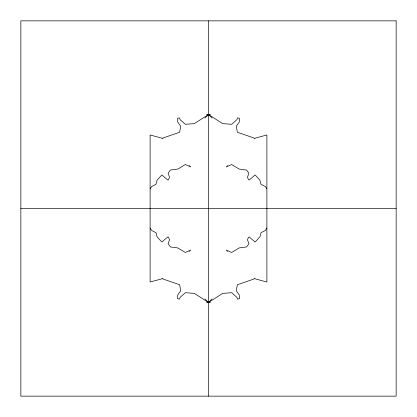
<?xml version="1.0" encoding="UTF-8"?>
<svg xmlns="http://www.w3.org/2000/svg" width="417" height="417" viewBox="0 0 417 417"><rect width="100%" height="100%" fill="white"/><g stroke="black" fill="none" stroke-linecap="round" stroke-linejoin="round"><path stroke-width="0.63" d="M150.11 188.932L151.637 186.524L155.989 184.319L157.073 180.207L161.864 174.952L167.738 180.024L168.416 179.8L169.537 177.324L168.114 173.248L170.412 170.047L177.783 169.078L185.367 164.512L190.715 166.936L189.381 165.575M266.89 228.068L265.363 230.476L261.011 232.681L259.927 236.793L255.136 242.048L249.262 236.976L248.584 237.2L247.463 239.676L248.886 243.752L246.588 246.953L239.217 247.922L231.633 252.488L226.285 250.064L227.619 251.425M204.94 118.105L208.5 114.493L222.647 123.62L231.633 124.302L236.851 119.71L237.513 117.844L239.514 118.36L239.238 122.092L236.277 126.242L237.372 132.257L254.005 137.996L254.281 138.851L255.694 137.996L266.89 134.978L266.89 282.022L255.694 279.004L254.281 278.149L254.005 279.004L237.372 284.743L236.277 290.758L239.238 294.908L239.514 298.64L237.513 299.156L236.851 297.29L231.633 292.698L222.647 293.38L208.5 302.507L194.353 293.38L185.367 292.698L180.149 297.29L179.487 299.156L177.486 298.64L177.762 294.908L180.723 290.758L179.628 284.743L162.995 279.004L162.719 278.149L161.306 279.004L150.11 282.022L150.11 134.978L161.306 137.996L162.719 138.851L162.995 137.996L179.628 132.257L180.723 126.242L177.762 122.092L177.486 118.36L179.487 117.844L180.149 119.71L185.367 124.302L194.353 123.62L208.5 114.493L212.06 118.105M227.619 165.575L226.285 166.936L231.633 164.512L239.217 169.078L246.588 170.047L248.886 173.248L247.463 177.324L248.584 179.8L249.262 180.024L255.136 174.952L259.927 180.207L261.011 184.319L265.363 186.524L266.89 188.932M189.381 251.425L190.715 250.064L185.367 252.488L177.783 247.922L170.412 246.953L168.114 243.752L169.537 239.676L168.416 237.2L167.738 236.976L161.864 242.048L157.073 236.793L155.989 232.681L151.637 230.476L150.11 228.068M212.06 298.895L208.5 302.507L204.94 298.895M206.556 114.493L210.444 114.493M20.85 208.5L396.15 208.5M206.556 302.507L210.444 302.507M208.5 20.85L208.5 396.15M396.15 20.85L20.85 20.85L20.85 396.15L396.15 396.15L396.15 20.85"/></g></svg>
